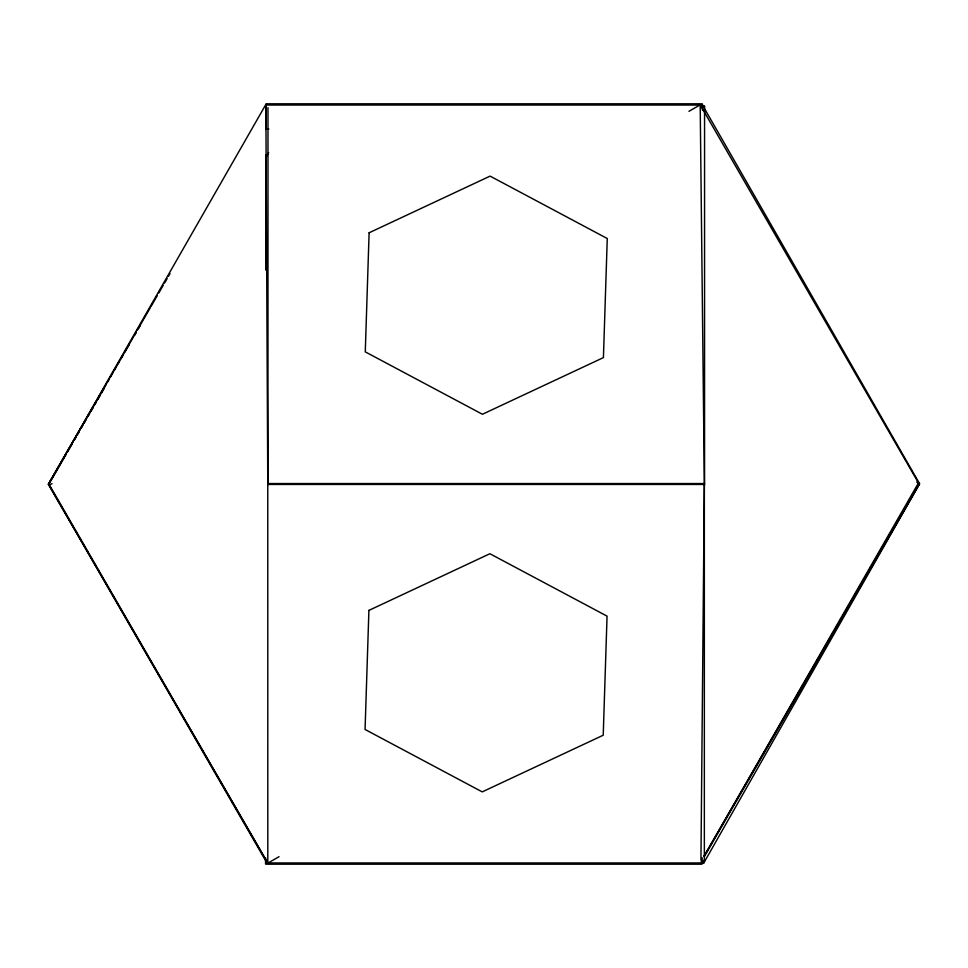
<?xml version="1.0" encoding="UTF-8"?>
<svg xmlns="http://www.w3.org/2000/svg" width="968" height="968" viewBox="0 0 968 968"><rect width="100%" height="100%" fill="white"/><g stroke="black" fill="none" stroke-linecap="round" stroke-linejoin="round"><path stroke-width="1.45" d="M700.941 860.129L704.353 483.758L700.191 104.834L688.95 111.32M267.071 863.166L703.663 863.166L919.6 483.758L702.369 104.834L265.789 104.834M265.571 860.552L48.4 484.242L265.849 104.483L702.441 104.483L702.441 110.255M279.05 856.68L267.809 863.166L48.4 484.242L133.148 337.457M133.596 336.67L136.161 332.218M137.371 330.124L139.949 325.684M140.396 324.897L143.724 319.137M144.172 318.351L150.367 307.618M150.972 306.578L157.324 295.579M158.825 292.965L161.099 289.045M161.704 287.992L163.217 285.378M164.572 283.019L167.137 278.578M168.505 276.219L170.005 273.605M48.4 484.242L105.899 384.865M107.412 382.251L108.936 379.637M110.449 377.024L112.712 373.091M114.224 370.478L116.499 366.557M118.011 363.944L119.524 361.33M121.036 358.717L123.311 354.796M124.824 352.171L129.361 344.33M134.661 335.182L136.173 332.569M138.436 328.636L139.949 326.022M48.775 484.448L66.151 454.367M67.663 451.741L72.189 443.901M74.451 439.968L75.964 437.354M77.476 434.741L78.989 432.127M81.252 428.195L82.764 425.581M84.276 422.968L85.789 420.342M88.052 416.421L89.564 413.808M91.077 411.194L93.339 407.262M94.852 404.648L96.364 402.035M97.877 399.409L100.14 395.488M101.652 392.875L103.915 388.942M265.631 157.869L268.656 152.629M704.329 856.62L919.6 483.758M52.018 483.625L49.513 485.077L267.809 863.166L267.773 483.552L265.849 104.483L265.849 128.998L268.874 128.998M265.849 104.048L702.441 104.048M701.534 106.141L704.559 106.141L704.559 484.242L267.979 484.242L267.979 107.654M701.534 106.359L704.559 106.359M267.773 483.552L704.353 483.552L704.353 861.859L701.328 861.859M267.773 483.758L704.353 483.758M267.979 484.448L704.559 484.448M701.328 861.641L704.353 861.641M265.559 863.952L702.151 863.952M916.732 482.1L919.225 483.552L703.954 856.414L918.487 482.923L700.191 104.834M703.663 860.443L703.663 863.166M702.151 857.745L702.151 863.516L265.559 863.516L265.559 857.745M265.789 154.904L265.789 270.06M369.111 232.78L365.275 351.856L482.427 414.268L603.427 357.603L607.263 238.527L490.098 176.115L369.111 232.78M368.905 610.397L365.069 729.473L482.221 791.885L603.221 735.22L607.057 616.144L489.893 553.732L368.905 610.397"/></g></svg>
